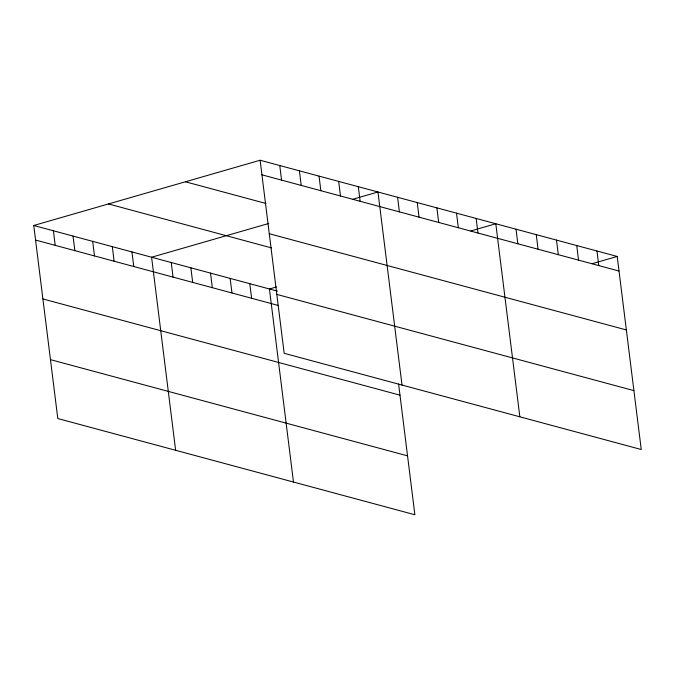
<?xml version="1.0" encoding="UTF-8"?>
<svg xmlns="http://www.w3.org/2000/svg" width="675" height="675" viewBox="0 0 675 675"><rect width="100%" height="100%" fill="white"/><g stroke="black" fill="none" stroke-linecap="round" stroke-linejoin="round"><path stroke-width="1.01" d="M398.596 383.999L414.88 514.755L57.797 418.542L33.75 225.484L260.12 160.245L617.203 256.458L641.25 449.516L284.167 353.303L260.12 160.245M268.718 223.476L151.588 257.234L175.635 450.292M353.059 199.176L377.958 191.995L402.005 385.054M276.396 286.976L269.426 288.984L293.473 482.043M470.897 230.926L495.796 223.746L519.843 416.804M592.304 263.638L617.203 256.458M261.934 174.825L619.017 271.038M185.414 181.778L265.942 203.47M269.266 233.727L626.358 329.94M108.456 203.951L271.46 247.877M33.75 225.484L277.518 291.161M276.826 294.41L633.918 390.623M35.564 240.055L278.328 305.471M42.905 298.957L399.988 395.17M50.456 359.64L407.548 455.853M596.97 251.007L598.784 265.587M576.737 245.557L578.551 260.137M556.495 240.106L558.318 254.686M536.262 234.655L538.076 249.227M516.029 229.205L517.843 243.776M476.153 218.455L477.968 233.035M456.519 213.165L458.333 227.745M436.877 207.875L438.691 222.455M417.234 202.584L419.048 217.156M397.592 197.294L399.414 211.866M358.315 186.705L360.129 201.285M338.673 181.415L340.495 195.995M319.039 176.124L320.853 190.704M299.396 170.834L301.21 185.406M279.754 165.544L281.576 180.115M249.784 283.694L251.606 298.266M230.15 278.404L231.964 292.975M210.507 273.105L212.321 287.685M190.865 267.815L192.687 282.395M171.231 262.524L173.045 277.104M131.946 251.944L133.768 266.515M112.312 246.653L114.126 261.225M92.669 241.355L94.483 255.935M73.027 236.064L74.849 250.644M53.392 230.774L55.207 245.354"/></g></svg>
